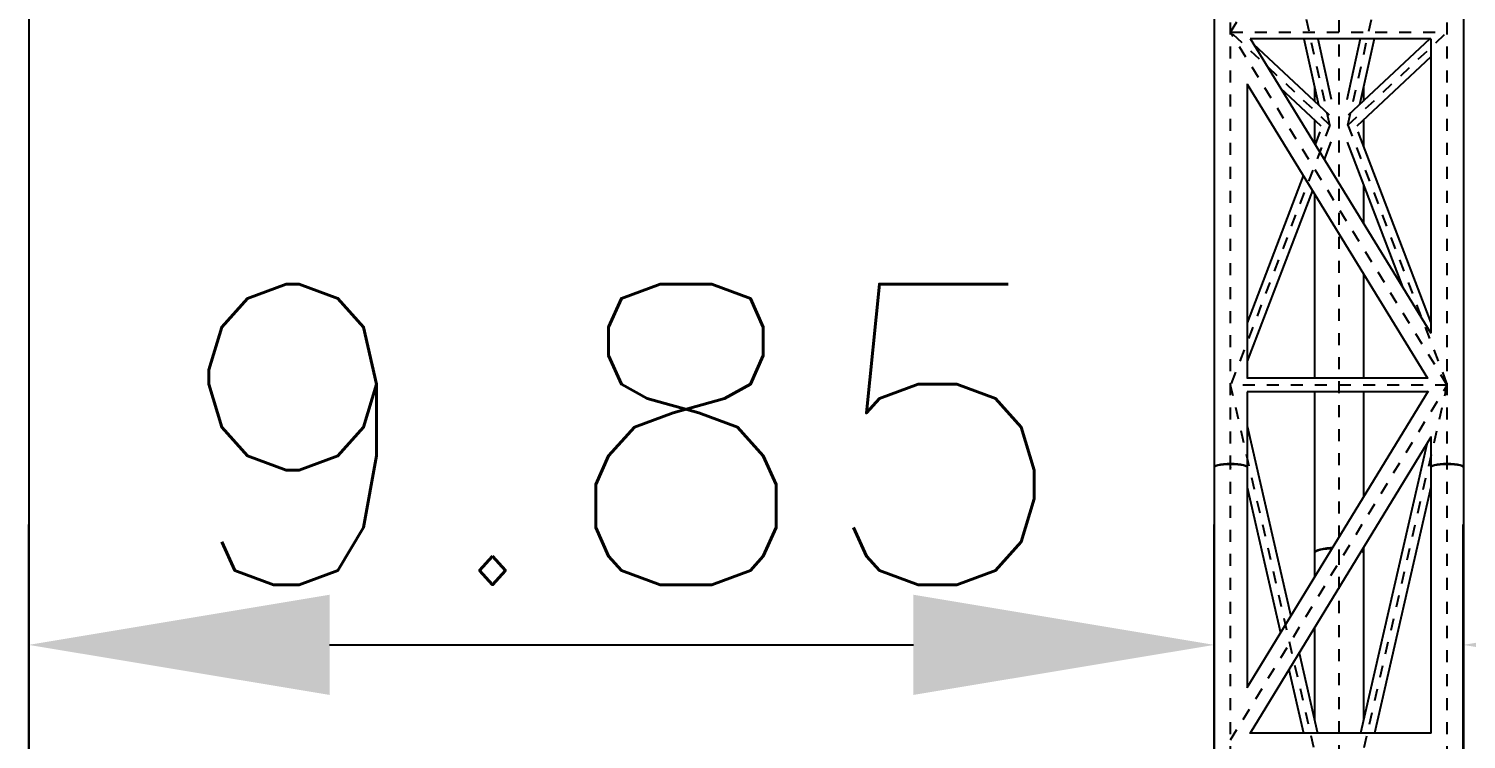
# Model space of a CAD drawing. Header units: millimetres. Extents: x 149919 to 150445, y 136651 to 136866.
# Drawn here: x 150266.28 to 150278.22, y 136828.53 to 136834.44 of the extents above; entities that cross this region are included whole.
import ezdxf

# ---------------------------------------------------------------- set-up
doc = ezdxf.new("R2010")
doc.units = ezdxf.units.MM
doc.header["$LTSCALE"] = 0.25
doc.linetypes.add('CENTER', pattern=[50.8, 31.75, -6.35, 6.35, -6.35])
doc.linetypes.add('XKITLINE00', pattern=[0])
doc.styles.add('ROMANS', font='romans.shx')
doc.dimstyles.new('MD300', dxfattribs={"dimtxt": 2.5, "dimasz": 2.5, "dimexe": 1, "dimexo": 1, "dimgap": 0.5, "dimtad": 1, "dimdec": 1, "dimlfac": 50, "dimrnd": 0.5, "dimdsep": 46, "dimtxsty": 'ROMANS', "dimcen": 1, "dimclrd": 146, "dimclre": 146, "dimclrt": 30, "dimadec": 1, "dimazin": 2, "dimtfac": 1, "dimtdec": 1, "dimtmove": 0, "dimatfit": 1, "dimfxl": 1, "dimtolj": 1, "dimtzin": 0, "dimlwd": -1, "dimlwe": -1, "dimarcsym": 0})

# ---------------------------------------------------------------- blocks, each defined once
blk = doc.blocks.new('çatıı')
at = {"color": 8, "linetype": 'XKITLINE00'}
for p, q in [((12446.2, 19282.8), (12446.2, 17654.9)), ((13431.3, 19215.5), (13431.3, 18041.9)), ((13638.6, 19215.5), (13638.6, 18041.9)), ((13461.1, 18398.5), (13611.4, 18153.5)), ((13611.3, 18398.2), (13461.3, 18398.2)), ((13505.7, 18398.2), (13517.9, 18343.4)), ((13517.4, 18398.2), (13528.5, 18348.1)), ((13552.6, 18398.2), (13541.4, 18347.7)), ((13610.6, 18398.2), (13542.7, 18334.7)), ((13564.3, 18398.2), (13552.1, 18343.4)), ((13611.3, 18398.4), (13611.3, 18153.6)), ((13527.2, 18334.7), (13463.9, 18393.9)), ((13611.3, 18383.2), (13549.9, 18325.7)), ((13458.6, 18360.8), (13458.6, 18116.1)), ((13458.6, 18360.7), (13608.7, 18116.1)), ((13520.2, 18325.7), (13486.4, 18357.3)), ((13514.7, 18357.9), (13514.7, 18346.4)), ((13555.3, 18357.9), (13555.3, 18346.4)), ((13514.7, 18330.8), (13514.7, 18311.1)), ((13555.3, 18330.8), (13555.3, 18309.1)), ((13519.2, 18320.9), (13515.2, 18310.3)), ((13550.7, 18321.1), (13611.3, 18162.2)), ((13528.2, 18312.6), (13522.7, 18298.1)), ((13541.8, 18312.4), (13587.7, 18192.1)), ((13505.3, 18284.5), (13458.6, 18162.2)), ((13555.3, 18277.1), (13555.3, 18245)), ((13512.9, 18272.3), (13458.6, 18130.2)), ((13514.7, 18269.3), (13514.7, 18116.1)), ((13555.3, 18203.1), (13555.3, 18116.1)), ((13609, 18116.1), (13458.5, 18116.1)), ((13609, 18105.3), (13458.5, 17858.6)), ((13458.6, 18104.9), (13458.6, 18041.9)), ((13608.7, 18104.7), (13458.6, 18104.7)), ((13514.7, 18104.7), (13514.7, 17970.9)), ((13555.3, 18104.7), (13555.3, 18017.2)), ((13458.6, 18076.4), (13494.9, 17918.3)), ((13611.3, 18067), (13461.3, 17821.1)), ((13611.3, 18067.7), (13611.3, 18041.9)), ((13607.9, 18061.4), (13552.8, 17821.1)), ((13431.7, 18042.6), (13431.3, 18041.9)), ((13431.7, 18042.5), (13431.3, 18041.9)), ((13431.3, 18041.9), (13431.3, 17530.5)), ((13432.7, 18043.2), (13431.7, 18042.6)), ((13432.7, 18043), (13431.7, 18042.5)), ((13434.3, 18043.8), (13432.7, 18043.2)), ((13434.3, 18043.5), (13432.7, 18043)), ((13434.8, 18043.7), (13433.4, 18043.2)), ((13436.5, 18044.3), (13434.3, 18043.8)), ((13436.5, 18043.9), (13434.3, 18043.5)), ((13436.9, 18044.2), (13434.8, 18043.7)), ((13439.1, 18044.7), (13436.5, 18044.3)), ((13439.1, 18044.2), (13436.5, 18043.9)), ((13439.3, 18044.5), (13436.9, 18044.2)), ((13442, 18044.9), (13439.1, 18044.7)), ((13442, 18044.4), (13439.1, 18044.2)), ((13442.1, 18044.7), (13439.3, 18044.5)), ((13445, 18045), (13442, 18044.9)), ((13445, 18044.5), (13442, 18044.4)), ((13445, 18044.8), (13442.1, 18044.7)), ((13448, 18044.9), (13445, 18045)), ((13447.9, 18044.7), (13445, 18044.8)), ((13448, 18044.4), (13445, 18044.5)), ((13450.7, 18044.5), (13447.9, 18044.7)), ((13450.9, 18044.7), (13448, 18044.9)), ((13450.9, 18044.2), (13448, 18044.4)), ((13453.1, 18044.2), (13450.7, 18044.5)), ((13453.5, 18044.3), (13450.9, 18044.7)), ((13453.5, 18043.9), (13450.9, 18044.2)), ((13455.2, 18043.7), (13453.1, 18044.2)), ((13455.7, 18043.8), (13453.5, 18044.3)), ((13455.7, 18043.5), (13453.5, 18043.9)), ((13456.6, 18043.2), (13455.2, 18043.7)), ((13457.3, 18043.2), (13455.7, 18043.8)), ((13457.3, 18043), (13455.7, 18043.5)), ((13458.3, 18042.6), (13457.3, 18043.2)), ((13458.3, 18042.5), (13457.3, 18043)), ((13458.3, 18042.6), (13458.6, 18041.9)), ((13458.3, 18042.5), (13458.6, 18041.9)), ((13458.6, 18041.9), (13458.6, 17858.8)), ((13611.7, 18042.6), (13611.3, 18041.9)), ((13611.7, 18042.5), (13611.3, 18041.9)), ((13611.3, 18041.9), (13611.3, 17821.1)), ((13612.7, 18043.2), (13611.7, 18042.6)), ((13612.7, 18043), (13611.7, 18042.5)), ((13614.3, 18043.8), (13612.7, 18043.2)), ((13614.3, 18043.5), (13612.7, 18043)), ((13614.8, 18043.7), (13613.4, 18043.2)), ((13616.5, 18044.3), (13614.3, 18043.8)), ((13616.5, 18043.9), (13614.3, 18043.5)), ((13616.9, 18044.2), (13614.8, 18043.7)), ((13619.1, 18044.6), (13616.5, 18044.3)), ((13619.1, 18044.2), (13616.5, 18043.9)), ((13619.3, 18044.5), (13616.9, 18044.2)), ((13622, 18044.9), (13619.1, 18044.6)), ((13622, 18044.4), (13619.1, 18044.2)), ((13622.1, 18044.7), (13619.3, 18044.5)), ((13625, 18044.9), (13622, 18044.9)), ((13625, 18044.5), (13622, 18044.4)), ((13625, 18044.8), (13622.1, 18044.7)), ((13628, 18044.9), (13625, 18044.9)), ((13627.9, 18044.7), (13625, 18044.8)), ((13628, 18044.4), (13625, 18044.5)), ((13630.7, 18044.5), (13627.9, 18044.7)), ((13630.9, 18044.6), (13628, 18044.9)), ((13630.9, 18044.2), (13628, 18044.4)), ((13633.1, 18044.2), (13630.7, 18044.5)), ((13633.5, 18044.3), (13630.9, 18044.6)), ((13633.5, 18043.9), (13630.9, 18044.2)), ((13635.2, 18043.7), (13633.1, 18044.2)), ((13635.7, 18043.8), (13633.5, 18044.3)), ((13635.7, 18043.5), (13633.5, 18043.9)), ((13636.6, 18043.2), (13635.2, 18043.7)), ((13637.3, 18043.2), (13635.7, 18043.8)), ((13637.3, 18043), (13635.7, 18043.5)), ((13638.3, 18042.6), (13637.3, 18043.2)), ((13638.3, 18042.5), (13637.3, 18043)), ((13638.3, 18042.6), (13638.6, 18041.9)), ((13638.3, 18042.5), (13638.6, 18041.9)), ((13638.6, 18041.9), (13638.6, 17532.2)), ((13458.6, 18025.4), (13486.4, 17904.3)), ((13611.3, 18025.4), (13564.5, 17821.1)), ((13515, 17971.6), (13514.7, 17970.9)), ((13515, 17971.5), (13514.7, 17970.9)), ((13514.7, 17970.9), (13514.7, 17950.7)), ((13515.9, 17972.4), (13515, 17971.6)), ((13515.9, 17972.1), (13515, 17971.5)), ((13517.4, 17973.1), (13515.9, 17972.4)), ((13517.4, 17972.7), (13515.9, 17972.1)), ((13519.4, 17973.7), (13517.4, 17973.1)), ((13519.4, 17973.3), (13517.4, 17972.7)), ((13520.3, 17973.6), (13519.3, 17973.2)), ((13521.9, 17974.3), (13519.4, 17973.7)), ((13521.9, 17973.7), (13519.4, 17973.3)), ((13522.7, 17974.1), (13520.3, 17973.6)), ((13524.8, 17974.7), (13521.9, 17974.3)), ((13524.8, 17974.1), (13521.9, 17973.7)), ((13525.4, 17974.5), (13522.7, 17974.1)), ((13528.1, 17975.1), (13524.8, 17974.7)), ((13528.1, 17974.4), (13524.8, 17974.1)), ((13528.5, 17974.8), (13525.4, 17974.5)), ((13529.6, 17975.2), (13528.1, 17975.1)), ((13529.2, 17974.5), (13528.1, 17974.4)), ((13529.5, 17974.9), (13528.5, 17974.8)), ((13554.1, 17972.1), (13553.6, 17972.3)), ((13554.1, 17972.4), (13553.7, 17972.6)), ((13555, 17971.6), (13554.1, 17972.4)), ((13555, 17971.5), (13554.1, 17972.1)), ((13555, 17971.6), (13555.3, 17970.9)), ((13555, 17971.5), (13555.3, 17970.9)), ((13555.3, 17975.2), (13555.3, 17970.9)), ((13555.3, 17970.9), (13555.3, 17831.9)), ((13514.7, 17908.6), (13514.7, 17831.9)), ((13501.9, 17887.7), (13517.2, 17821.1)), ((13493.4, 17873.8), (13505.5, 17821.1)), ((13611.5, 17821.1), (13460.7, 17821.1))]:
    blk.add_line(p, q, dxfattribs=at)
at = {"color": 8, "linetype": 'CENTER'}
for p, q in [((13445, 18041.9), (13445, 19215.5)), ((13625, 18041.9), (13625, 19215.5)), ((13535, 19133.7), (13535, 17970.9)), ((13527.5, 18326.6), (13445, 18697.2)), ((13445, 18403.8), (13625, 18697.2)), ((13542.5, 18326.6), (13625, 18697.2)), ((13625, 18110.4), (13445, 18403.8)), ((13527.5, 18326.6), (13445, 18403.8)), ((13445, 18403.8), (13625, 18403.8)), ((13542.5, 18326.6), (13625, 18403.8)), ((13527.5, 18326.6), (13445, 18110.4)), ((13542.5, 18326.6), (13625, 18110.4)), ((13527.5, 17750.6), (13445, 18110.4)), ((13625, 18110.4), (13445, 18110.4)), ((13445, 17815.4), (13625, 18110.4)), ((13542.5, 17750.6), (13625, 18110.4)), ((13445, 16860.1), (13445, 18041.9)), ((13625, 16860.1), (13625, 18041.9)), ((13535, 17970.9), (13535, 16802))]:
    blk.add_line(p, q, dxfattribs=at)
at = {"color": 8, "linetype": 'XKITLINE00'}
for centre in [(13445, 18403.8), (13445, 18403.8), (13445, 18403.8), (13445, 18403.8), (13625, 18403.8), (13625, 18403.8), (13527.5, 18326.6), (13527.5, 18326.6), (13527.5, 18326.6), (13542.5, 18326.6), (13542.5, 18326.6), (13542.5, 18326.6), (13445, 18110.4), (13445, 18110.4), (13445, 18110.4), (13625, 18110.4), (13625, 18110.4), (13625, 18110.4), (13625, 18110.4), (13625, 18110.4), (13445, 18041.9), (13445, 18041.9), (13625, 18041.9), (13625, 18041.9), (13535, 17970.9), (13535, 17970.9)]:
    blk.add_circle(centre, 0.05, dxfattribs=at)
blk = doc.blocks.new('*D15')
at = {"color": 146, "transparency": 16777216}
for p, q in [((150278.196, 136826.694), (150278.196, 136830.316)), ((150292.527, 136826.694), (150292.527, 136830.316)), ((150280.696, 136829.316), (150290.027, 136829.316))]:
    blk.add_line(p, q, dxfattribs=at)
for points in [[(150280.696, 136829.733), (150280.696, 136828.9), (150278.196, 136829.316)], [(150290.027, 136829.733), (150290.027, 136828.9), (150292.527, 136829.316)]]:
    blk.add_solid(points, dxfattribs=at)
at = {"layer": 'DEFPOINTS', "color": 0, "transparency": 16777216}
for p in [(150292.527, 136829.316), (150278.196, 136825.694), (150292.527, 136825.694)]:
    blk.add_point(p, dxfattribs=at)
at = {"color": 1, "transparency": 16777216, "insert": (150285.362, 136831.066), "char_height": 2.5, "attachment_point": 5, "style": 'ROMANS'}
blk.add_mtext('\\A1;14.35', dxfattribs=at)
blk = doc.blocks.new('*D21')
at = {"color": 146, "transparency": 16777216}
for p, q in [((150266.275, 136826.597), (150266.275, 136830.316)), ((150276.127, 136826.597), (150276.127, 136830.316)), ((150268.775, 136829.316), (150273.627, 136829.316))]:
    blk.add_line(p, q, dxfattribs=at)
for points in [[(150268.775, 136829.733), (150268.775, 136828.9), (150266.275, 136829.316)], [(150273.627, 136829.733), (150273.627, 136828.9), (150276.127, 136829.316)]]:
    blk.add_solid(points, dxfattribs=at)
at = {"layer": 'DEFPOINTS', "color": 0, "transparency": 16777216}
for p in [(150276.127, 136829.316), (150266.275, 136825.597), (150276.127, 136825.597)]:
    blk.add_point(p, dxfattribs=at)
at = {"color": 1, "transparency": 16777216, "insert": (150271.201, 136831.066), "char_height": 2.5, "attachment_point": 5, "style": 'ROMANS'}
blk.add_mtext('\\A1;9.85', dxfattribs=at)

msp = doc.modelspace()

# ---------------------------------------------------------------- block references
at = {"xscale": 0.009999943142843078, "yscale": 0.009999943142843078, "zscale": 0.009999943142843078}
msp.add_blockref('çatıı', (150141.814, 136650.373), dxfattribs=at)

# ---------------------------------------------------------------- dimensions: what is measured, and where the dimension line sits
for p1, p2, distance, picture, middle in [((150266.275, 136825.597), (150276.127, 136825.597), 3.72, '*D21', (150271.201, 136831.066)), ((150278.196, 136825.694), (150292.527, 136825.694), 3.623, '*D15', (150285.362, 136831.066))]:
    dim = msp.add_aligned_dim(p1=p1, p2=p2, distance=distance, dimstyle='MD300', override={"dimdec": 2, "dimlfac": 1, "dimrnd": 0.05, "dimclrt": 1})
    dim.commit()
    dim.dimension.update_dxf_attribs({"geometry": picture, "text_midpoint": middle})

doc.saveas('drawing.dxf')
